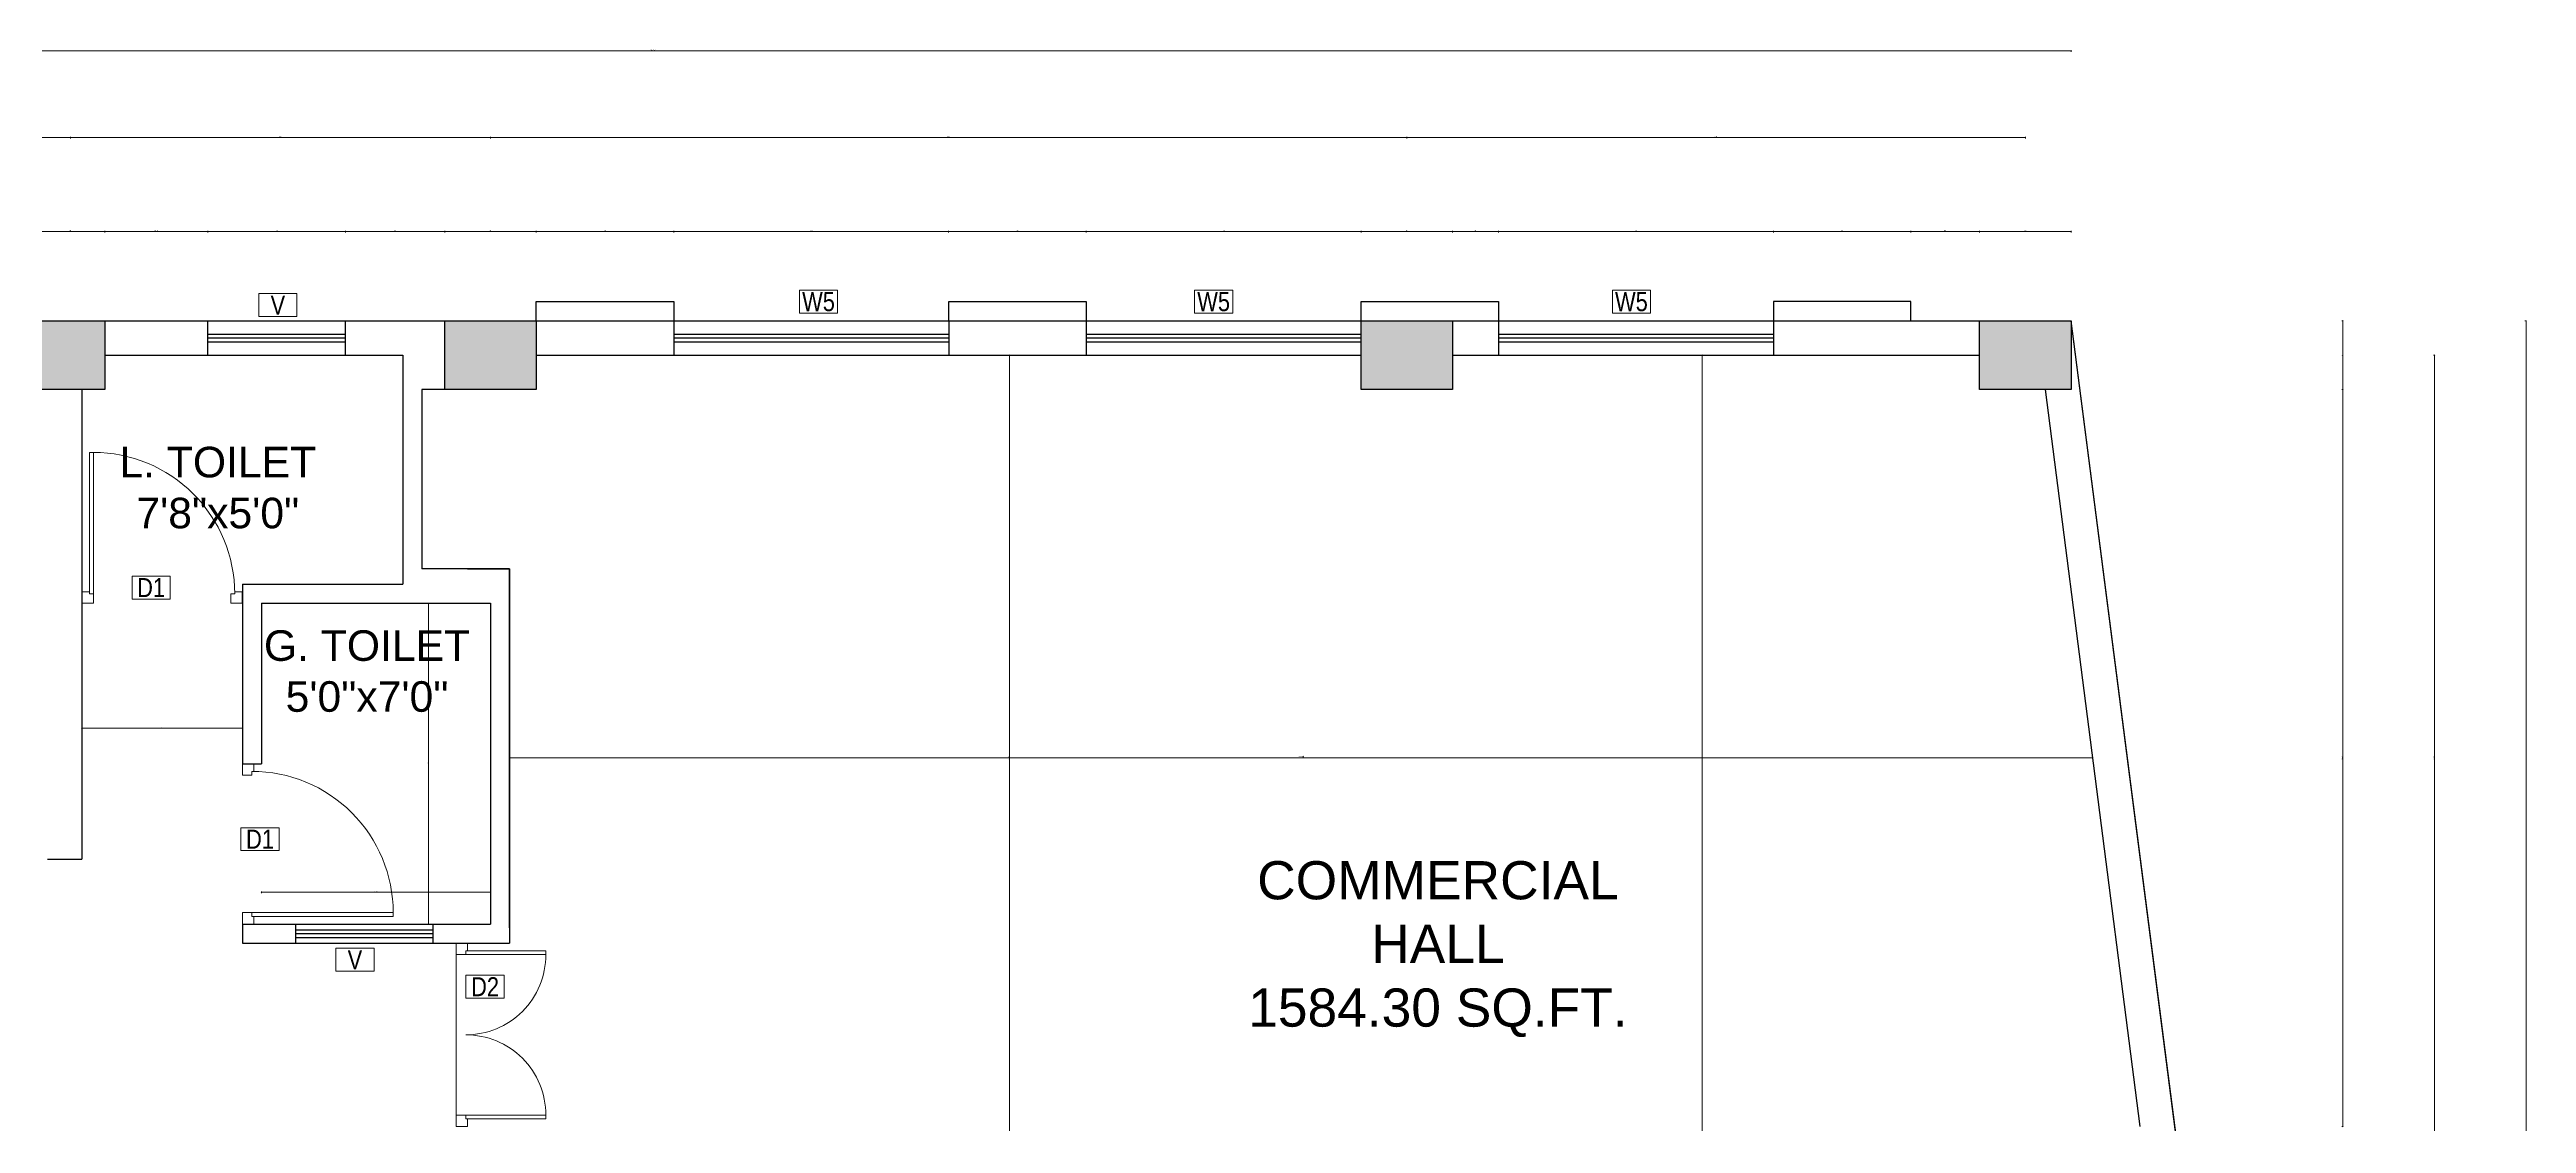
# Model space of a CAD drawing. Header units: inches. Extents: x -301229 to 1083107, y -854236 to 21026.
# Drawn here: x -180361 to -160898, y -600243 to -591807 of the extents above; entities that cross this region are included whole.
import ezdxf

# ---------------------------------------------------------------- set-up
doc = ezdxf.new("R2010")
doc.units = ezdxf.units.IN
doc.header["$MEASUREMENT"] = 0
for name, color, linetype, lineweight in [('dimension', 25, 'Continuous', 20), ('DOOR PLAN', 241, 'Continuous', 25), ('dw', 42, 'Continuous', 20), ('Text', 2, 'Continuous', 20), ('wall', 10, 'Continuous', 30)]:
    doc.layers.add(name, color=color, linetype=linetype, lineweight=lineweight)
doc.layers.add('E_Electrical Layout', color=220, linetype='Continuous')
doc.styles.add('7 INCH', font='times.ttf', dxfattribs={"height": 7})
doc.styles.add('arial.', font='arial.ttf')
doc.dimstyles.new('Copy of Standard', dxfattribs={"dimtxt": 8, "dimasz": 5, "dimexe": 4, "dimexo": 0.0625, "dimgap": 1.5, "dimtad": 1, "dimdec": 1, "dimzin": 0, "dimdsep": 46, "dimlunit": 4, "dimtxsty": 'Standard', "dimblk": 'OBLIQUE', "dimcen": 0.09, "dimclrd": 1, "dimclre": 1, "dimclrt": 3, "dimadec": 0, "dimazin": 0, "dimtfac": 1, "dimtdec": 1, "dimtix": 1, "dimtofl": 0, "dimtmove": 1, "dimatfit": 3, "dimfxl": 8, "dimfxlon": 1, "dimtolj": 1, "dimtzin": 0, "dimlwd": 15, "dimlwe": 15, "dimarcsym": 0})

# ---------------------------------------------------------------- blocks, each defined once
blk = doc.blocks.new('_Oblique')
at = {"color": 0, "linetype": 'ByBlock', "lineweight": -2}
blk.add_line((-0.5, -0.5), (0.5, 0.5), dxfattribs=at)
blk = doc.blocks.new('*D1455')
at = {"layer": 'Defpoints', "color": 0, "transparency": 16777216}
for p in [(-177636, -596157), (-177786, -598677), (-177382, -598677)]:
    blk.add_point(p, dxfattribs=at)
at = {"layer": 'wall', "color": 1, "lineweight": 15, "transparency": 16777216}
for p, q in [((-177390, -596157), (-177378, -596157)), ((-177382, -596157), (-177382, -598677)), ((-177390, -598677), (-177378, -598677))]:
    blk.add_line(p, q, dxfattribs=at)
at = {"layer": 'wall', "color": 1, "lineweight": 15, "transparency": 16777216, "xscale": 5, "yscale": 5, "zscale": 5}
for p, rotation in [((-177382, -596157), 90), ((-177382, -598677), 270)]:
    blk.add_blockref('_Oblique', p, dxfattribs=dict(at, rotation=rotation))
at = {"layer": 'wall', "color": 3, "transparency": 16777216, "insert": (-177387, -597417), "char_height": 8, "attachment_point": 5, "rotation": 90}
blk.add_mtext("\\A1;210'", dxfattribs=at)
blk = doc.blocks.new('*D1456')
at = {"layer": 'Defpoints', "color": 0, "transparency": 16777216}
for p in [(-176896, -598426), (-178696, -598482), (-176896, -598482)]:
    blk.add_point(p, dxfattribs=at)
at = {"layer": 'wall', "color": 1, "lineweight": 15, "transparency": 16777216}
for p, q in [((-178696, -598434), (-178696, -598422)), ((-178696, -598426), (-176896, -598426)), ((-176896, -598434), (-176896, -598422))]:
    blk.add_line(p, q, dxfattribs=at)
at = {"layer": 'wall', "color": 1, "lineweight": 15, "transparency": 16777216, "xscale": 5, "yscale": 5, "zscale": 5, "rotation": 180}
blk.add_blockref('_Oblique', (-178696, -598426), dxfattribs=at)
at = {"layer": 'wall', "color": 1, "lineweight": 15, "transparency": 16777216, "xscale": 5, "yscale": 5, "zscale": 5}
blk.add_blockref('_Oblique', (-176896, -598426), dxfattribs=at)
at = {"layer": 'wall', "color": 3, "transparency": 16777216, "insert": (-177796, -598421), "char_height": 8, "attachment_point": 5}
blk.add_mtext("\\A1;150'", dxfattribs=at)
blk = doc.blocks.new('*D1507')
at = {"layer": 'Defpoints', "color": 0, "transparency": 16777216}
for p in [(-180106, -597138), (-180106, -597138), (-178846, -597138)]:
    blk.add_point(p, dxfattribs=at)
at = {"layer": 'wall', "color": 1, "lineweight": 15, "transparency": 16777216}
for p, q in [((-180106, -597138), (-180106, -597134)), ((-178846, -597138), (-180106, -597138)), ((-178846, -597138), (-178846, -597134))]:
    blk.add_line(p, q, dxfattribs=at)
at = {"layer": 'wall', "color": 1, "lineweight": 15, "transparency": 16777216, "xscale": 5, "yscale": 5, "zscale": 5, "rotation": 180}
blk.add_blockref('_Oblique', (-180106, -597138), dxfattribs=at)
at = {"layer": 'wall', "color": 1, "lineweight": 15, "transparency": 16777216, "xscale": 5, "yscale": 5, "zscale": 5}
blk.add_blockref('_Oblique', (-178846, -597138), dxfattribs=at)
at = {"layer": 'wall', "color": 3, "transparency": 16777216, "insert": (-179476, -597132), "char_height": 8, "attachment_point": 5}
blk.add_mtext("\\A1;105'", dxfattribs=at)
blk = doc.blocks.new('DOOR-3.5')
at = {"layer": 'dw', "lineweight": 5}
for p, q in [((89369.77, -31671.34), (89369.77, -31670.84)), ((89370.27, -31671.34), (89369.77, -31671.34)), ((89370.77, -31671.34), (89370.27, -31671.34)), ((89406.77, -31671.34), (89407.27, -31671.34)), ((89407.27, -31671.34), (89407.77, -31671.34)), ((89407.77, -31671.34), (89407.77, -31670.84))]:
    blk.add_line(p, q, dxfattribs=at)
for points in [[(89370.77, -31634.34), (89369.77, -31634.36), (89369.77, -31671.34), (89370.77, -31671.34), (89370.77, -31634.34)], [(89369.77, -31670.84), (89367.77, -31670.84), (89367.77, -31673.84), (89370.77, -31673.84), (89370.77, -31671.34)], [(89407.77, -31670.84), (89409.77, -31670.84), (89409.77, -31673.84), (89406.77, -31673.84), (89406.77, -31671.34)]]:
    blk.add_lwpolyline(points, dxfattribs=at)
blk.add_arc((89370.77, -31671.34), 37, 359.99978, 90, dxfattribs=at)
blk = doc.blocks.new('*D1457')
at = {"layer": 'Defpoints', "color": 0, "transparency": 16777216}
for p in [(-172707, -594207), (-172818, -600537), (-172707, -600537)]:
    blk.add_point(p, dxfattribs=at)
at = {"layer": 'wall', "color": 1, "lineweight": 15, "transparency": 16777216}
for p, q in [((-172810, -594207), (-172822, -594207)), ((-172818, -594207), (-172818, -600537)), ((-172810, -600537), (-172822, -600537))]:
    blk.add_line(p, q, dxfattribs=at)
at = {"layer": 'wall', "color": 1, "lineweight": 15, "transparency": 16777216, "xscale": 5, "yscale": 5, "zscale": 5}
for p, rotation in [((-172818, -594207), 90), ((-172818, -600537), 270)]:
    blk.add_blockref('_Oblique', p, dxfattribs=dict(at, rotation=rotation))
at = {"layer": 'wall', "color": 3, "transparency": 16777216, "insert": (-172824, -597372), "char_height": 8, "attachment_point": 5, "rotation": 90}
blk.add_mtext('\\A1;527\'-6"', dxfattribs=at)
blk = doc.blocks.new('*D1508')
at = {"layer": 'Defpoints', "color": 0, "transparency": 16777216}
for p in [(-176746, -597357), (-176746, -597372), (-164306, -597372)]:
    blk.add_point(p, dxfattribs=at)
at = {"layer": 'wall', "color": 1, "lineweight": 15, "transparency": 16777216}
for p, q in [((-176746, -597364), (-176746, -597376)), ((-164306, -597372), (-176746, -597372)), ((-164306, -597372), (-164306, -597368))]:
    blk.add_line(p, q, dxfattribs=at)
at = {"layer": 'wall', "color": 1, "lineweight": 15, "transparency": 16777216, "xscale": 5, "yscale": 5, "zscale": 5, "rotation": 180}
blk.add_blockref('_Oblique', (-176746, -597372), dxfattribs=at)
at = {"layer": 'wall', "color": 1, "lineweight": 15, "transparency": 16777216, "xscale": 5, "yscale": 5, "zscale": 5}
blk.add_blockref('_Oblique', (-164306, -597372), dxfattribs=at)
at = {"layer": 'wall', "color": 3, "transparency": 16777216, "insert": (-170526, -597361), "char_height": 8, "attachment_point": 5}
blk.add_mtext('\\A1;1036\'-8{\\H1x;\\S1/2;}"', dxfattribs=at)
blk = doc.blocks.new('*D1512')
at = {"layer": 'Defpoints', "color": 0, "transparency": 16777216}
for p in [(-167376, -594207), (-167376, -594207), (-167376, -614457)]:
    blk.add_point(p, dxfattribs=at)
at = {"layer": 'wall', "color": 1, "lineweight": 15, "transparency": 16777216}
for p, q in [((-167376, -594207), (-167380, -594207)), ((-167376, -614457), (-167376, -594207)), ((-167376, -614457), (-167380, -614457))]:
    blk.add_line(p, q, dxfattribs=at)
at = {"layer": 'wall', "color": 1, "lineweight": 15, "transparency": 16777216, "xscale": 5, "yscale": 5, "zscale": 5}
for p, rotation in [((-167376, -594207), 90), ((-167376, -614457), 270)]:
    blk.add_blockref('_Oblique', p, dxfattribs=dict(at, rotation=rotation))
at = {"layer": 'wall', "color": 3, "transparency": 16777216, "insert": (-167382, -604332), "char_height": 8, "attachment_point": 5, "rotation": 90}
blk.add_mtext('\\A1;1687\'-6"', dxfattribs=at)
blk = doc.blocks.new('door-4')
at = {"layer": 'dw', "lineweight": 5}
for p, q in [((169993.78, -39326.65), (169993.78, -39326.15)), ((169994.28, -39326.65), (169993.78, -39326.65)), ((169994.78, -39326.65), (169994.28, -39326.65)), ((170036.78, -39326.65), (170037.28, -39326.65)), ((170037.28, -39326.65), (170037.78, -39326.65)), ((170037.78, -39326.65), (170037.78, -39326.15))]:
    blk.add_line(p, q, dxfattribs=at)
for points in [[(169994.78, -39305.65), (169993.78, -39305.67), (169993.78, -39326.65), (169994.78, -39326.65), (169994.78, -39305.65)], [(170036.78, -39305.65), (170037.78, -39305.67), (170037.78, -39326.65), (170036.78, -39326.65), (170036.78, -39305.65)], [(169993.78, -39326.15), (169991.78, -39326.15), (169991.78, -39329.15), (169994.78, -39329.15), (169994.78, -39326.65)], [(170037.78, -39326.15), (170039.78, -39326.15), (170039.78, -39329.15), (170036.78, -39329.15), (170036.78, -39326.65)]]:
    blk.add_lwpolyline(points, dxfattribs=at)
for centre, start, end in [((169994.78, -39326.65), 359.99978, 90), ((170036.78, -39326.65), 90, 180.00022)]:
    blk.add_arc(centre, 21, start, end, dxfattribs=at)
blk = doc.blocks.new('*D1468')
at = {"layer": 'Defpoints', "color": 0, "transparency": 16777216}
for p in [(-164476, -593937), (-164476, -594477), (-162342, -594477)]:
    blk.add_point(p, dxfattribs=at)
at = {"layer": 'wall', "color": 1, "lineweight": 15, "transparency": 16777216}
for p, q in [((-162350, -593937), (-162338, -593937)), ((-162342, -593937), (-162342, -594477)), ((-162350, -594477), (-162338, -594477))]:
    blk.add_line(p, q, dxfattribs=at)
at = {"layer": 'wall', "color": 1, "lineweight": 15, "transparency": 16777216, "xscale": 5, "yscale": 5, "zscale": 5}
for p, rotation in [((-162342, -593937), 90), ((-162342, -594477), 270)]:
    blk.add_blockref('_Oblique', p, dxfattribs=dict(at, rotation=rotation))
at = {"layer": 'wall', "color": 3, "transparency": 16777216, "insert": (-162347, -594207), "char_height": 8, "attachment_point": 5, "rotation": 90}
blk.add_mtext("\\A1;45'", dxfattribs=at)
blk = doc.blocks.new('*D1469')
at = {"layer": 'Defpoints', "color": 0, "transparency": 16777216}
for p in [(-164476, -594477), (-163660, -600267), (-162342, -600267)]:
    blk.add_point(p, dxfattribs=at)
at = {"layer": 'wall', "color": 1, "lineweight": 15, "transparency": 16777216}
for p, q in [((-162350, -594477), (-162338, -594477)), ((-162342, -594477), (-162342, -600267)), ((-162350, -600267), (-162338, -600267))]:
    blk.add_line(p, q, dxfattribs=at)
at = {"layer": 'wall', "color": 1, "lineweight": 15, "transparency": 16777216, "xscale": 5, "yscale": 5, "zscale": 5}
for p, rotation in [((-162342, -594477), 90), ((-162342, -600267), 270)]:
    blk.add_blockref('_Oblique', p, dxfattribs=dict(at, rotation=rotation))
at = {"layer": 'wall', "color": 3, "transparency": 16777216, "insert": (-162347, -597372), "char_height": 8, "attachment_point": 5, "rotation": 90}
blk.add_mtext('\\A1;482\'-6"', dxfattribs=at)
blk = doc.blocks.new('*D1475')
at = {"layer": 'Defpoints', "color": 0, "transparency": 16777216}
for p in [(-164476, -594207), (-163660, -600537), (-161622, -600537)]:
    blk.add_point(p, dxfattribs=at)
at = {"layer": 'wall', "color": 1, "lineweight": 15, "transparency": 16777216}
for p, q in [((-161630, -594207), (-161618, -594207)), ((-161622, -594207), (-161622, -600537)), ((-161630, -600537), (-161618, -600537))]:
    blk.add_line(p, q, dxfattribs=at)
at = {"layer": 'wall', "color": 1, "lineweight": 15, "transparency": 16777216, "xscale": 5, "yscale": 5, "zscale": 5}
for p, rotation in [((-161622, -594207), 90), ((-161622, -600537), 270)]:
    blk.add_blockref('_Oblique', p, dxfattribs=dict(at, rotation=rotation))
at = {"layer": 'wall', "color": 3, "transparency": 16777216, "insert": (-161627, -597372), "char_height": 8, "attachment_point": 5, "rotation": 90}
blk.add_mtext('\\A1;527\'-6"', dxfattribs=at)
blk = doc.blocks.new('*D1478')
at = {"layer": 'Defpoints', "color": 0, "transparency": 16777216}
for p in [(-162342, -593937), (-162342, -614889), (-160902, -614889)]:
    blk.add_point(p, dxfattribs=at)
at = {"layer": 'wall', "color": 1, "lineweight": 15, "transparency": 16777216}
for p, q in [((-160910, -593937), (-160898, -593937)), ((-160902, -593937), (-160902, -614889)), ((-160910, -614889), (-160898, -614889))]:
    blk.add_line(p, q, dxfattribs=at)
at = {"layer": 'wall', "color": 1, "lineweight": 15, "transparency": 16777216, "xscale": 5, "yscale": 5, "zscale": 5}
for p, rotation in [((-160902, -593937), 90), ((-160902, -614889), 270)]:
    blk.add_blockref('_Oblique', p, dxfattribs=dict(at, rotation=rotation))
at = {"layer": 'wall', "color": 3, "transparency": 16777216, "insert": (-160908, -604413), "char_height": 8, "attachment_point": 5, "rotation": 90}
blk.add_mtext("\\A1;1746'", dxfattribs=at)
blk = doc.blocks.new('*D1492')
at = {"layer": 'Defpoints', "color": 0, "transparency": 16777216}
for p in [(-180196, -592497), (-186406, -593937), (-180196, -593937)]:
    blk.add_point(p, dxfattribs=at)
at = {"layer": 'wall', "color": 1, "lineweight": 15, "transparency": 16777216}
for p, q in [((-186406, -592505), (-186406, -592493)), ((-186406, -592497), (-180196, -592497)), ((-180196, -592505), (-180196, -592493))]:
    blk.add_line(p, q, dxfattribs=at)
at = {"layer": 'wall', "color": 1, "lineweight": 15, "transparency": 16777216, "xscale": 5, "yscale": 5, "zscale": 5, "rotation": 180}
blk.add_blockref('_Oblique', (-186406, -592497), dxfattribs=at)
at = {"layer": 'wall', "color": 1, "lineweight": 15, "transparency": 16777216, "xscale": 5, "yscale": 5, "zscale": 5}
blk.add_blockref('_Oblique', (-180196, -592497), dxfattribs=at)
at = {"layer": 'wall', "color": 3, "transparency": 16777216, "insert": (-183301, -592491), "char_height": 8, "attachment_point": 5}
blk.add_mtext('\\A1;517\'-6"', dxfattribs=at)
blk = doc.blocks.new('*D1493')
at = {"layer": 'Defpoints', "color": 0, "transparency": 16777216}
for p in [(-176896, -592497), (-180196, -593937), (-176896, -593937)]:
    blk.add_point(p, dxfattribs=at)
at = {"layer": 'wall', "color": 1, "lineweight": 15, "transparency": 16777216}
for p, q in [((-180196, -592505), (-180196, -592493)), ((-180196, -592497), (-176896, -592497)), ((-176896, -592505), (-176896, -592493))]:
    blk.add_line(p, q, dxfattribs=at)
at = {"layer": 'wall', "color": 1, "lineweight": 15, "transparency": 16777216, "xscale": 5, "yscale": 5, "zscale": 5, "rotation": 180}
blk.add_blockref('_Oblique', (-180196, -592497), dxfattribs=at)
at = {"layer": 'wall', "color": 1, "lineweight": 15, "transparency": 16777216, "xscale": 5, "yscale": 5, "zscale": 5}
blk.add_blockref('_Oblique', (-176896, -592497), dxfattribs=at)
at = {"layer": 'wall', "color": 3, "transparency": 16777216, "insert": (-178546, -592491), "char_height": 8, "attachment_point": 5}
blk.add_mtext("\\A1;275'", dxfattribs=at)
blk = doc.blocks.new('*D1494')
at = {"layer": 'Defpoints', "color": 0, "transparency": 16777216}
for p in [(-169696, -592497), (-176896, -593937), (-169696, -593937)]:
    blk.add_point(p, dxfattribs=at)
at = {"layer": 'wall', "color": 1, "lineweight": 15, "transparency": 16777216}
for p, q in [((-176896, -592505), (-176896, -592493)), ((-176896, -592497), (-169696, -592497)), ((-169696, -592505), (-169696, -592493))]:
    blk.add_line(p, q, dxfattribs=at)
at = {"layer": 'wall', "color": 1, "lineweight": 15, "transparency": 16777216, "xscale": 5, "yscale": 5, "zscale": 5, "rotation": 180}
blk.add_blockref('_Oblique', (-176896, -592497), dxfattribs=at)
at = {"layer": 'wall', "color": 1, "lineweight": 15, "transparency": 16777216, "xscale": 5, "yscale": 5, "zscale": 5}
blk.add_blockref('_Oblique', (-169696, -592497), dxfattribs=at)
at = {"layer": 'wall', "color": 3, "transparency": 16777216, "insert": (-173296, -592491), "char_height": 8, "attachment_point": 5}
blk.add_mtext("\\A1;600'", dxfattribs=at)
blk = doc.blocks.new('*D1495')
at = {"layer": 'Defpoints', "color": 0, "transparency": 16777216}
for p in [(-164836, -592497), (-169696, -593937), (-164836, -593937)]:
    blk.add_point(p, dxfattribs=at)
at = {"layer": 'wall', "color": 1, "lineweight": 15, "transparency": 16777216}
for p, q in [((-169696, -592505), (-169696, -592493)), ((-169696, -592497), (-164836, -592497)), ((-164836, -592505), (-164836, -592493))]:
    blk.add_line(p, q, dxfattribs=at)
at = {"layer": 'wall', "color": 1, "lineweight": 15, "transparency": 16777216, "xscale": 5, "yscale": 5, "zscale": 5, "rotation": 180}
blk.add_blockref('_Oblique', (-169696, -592497), dxfattribs=at)
at = {"layer": 'wall', "color": 1, "lineweight": 15, "transparency": 16777216, "xscale": 5, "yscale": 5, "zscale": 5}
blk.add_blockref('_Oblique', (-164836, -592497), dxfattribs=at)
at = {"layer": 'wall', "color": 3, "transparency": 16777216, "insert": (-167266, -592491), "char_height": 8, "attachment_point": 5}
blk.add_mtext("\\A1;405'", dxfattribs=at)
blk = doc.blocks.new('*D1497')
at = {"layer": 'Defpoints', "color": 0, "transparency": 16777216}
for p in [(-179926, -593235), (-180466, -593937), (-179926, -593937)]:
    blk.add_point(p, dxfattribs=at)
at = {"layer": 'wall', "color": 1, "lineweight": 15, "transparency": 16777216}
for p, q in [((-180466, -593243), (-180466, -593231)), ((-180466, -593235), (-179926, -593235)), ((-179926, -593243), (-179926, -593231))]:
    blk.add_line(p, q, dxfattribs=at)
at = {"layer": 'wall', "color": 1, "lineweight": 15, "transparency": 16777216, "xscale": 5, "yscale": 5, "zscale": 5, "rotation": 180}
blk.add_blockref('_Oblique', (-180466, -593235), dxfattribs=at)
at = {"layer": 'wall', "color": 1, "lineweight": 15, "transparency": 16777216, "xscale": 5, "yscale": 5, "zscale": 5}
blk.add_blockref('_Oblique', (-179926, -593235), dxfattribs=at)
at = {"layer": 'wall', "color": 3, "transparency": 16777216, "insert": (-180196, -593229), "char_height": 8, "attachment_point": 5}
blk.add_mtext("\\A1;45'", dxfattribs=at)
blk = doc.blocks.new('*D1498')
at = {"layer": 'Defpoints', "color": 0, "transparency": 16777216}
for p in [(-179116, -593235), (-179926, -593937), (-179116, -593937)]:
    blk.add_point(p, dxfattribs=at)
at = {"layer": 'wall', "color": 1, "lineweight": 15, "transparency": 16777216}
for p, q in [((-179926, -593243), (-179926, -593231)), ((-179926, -593235), (-179116, -593235)), ((-179116, -593243), (-179116, -593231))]:
    blk.add_line(p, q, dxfattribs=at)
at = {"layer": 'wall', "color": 1, "lineweight": 15, "transparency": 16777216, "xscale": 5, "yscale": 5, "zscale": 5, "rotation": 180}
blk.add_blockref('_Oblique', (-179926, -593235), dxfattribs=at)
at = {"layer": 'wall', "color": 1, "lineweight": 15, "transparency": 16777216, "xscale": 5, "yscale": 5, "zscale": 5}
blk.add_blockref('_Oblique', (-179116, -593235), dxfattribs=at)
at = {"layer": 'wall', "color": 3, "transparency": 16777216, "insert": (-179521, -593229), "char_height": 8, "attachment_point": 5}
blk.add_mtext('\\A1;67\'-6"', dxfattribs=at)
blk = doc.blocks.new('*D1499')
at = {"layer": 'Defpoints', "color": 0, "transparency": 16777216}
for p in [(-176536, -593235), (-177256, -593937), (-176536, -593937)]:
    blk.add_point(p, dxfattribs=at)
at = {"layer": 'wall', "color": 1, "lineweight": 15, "transparency": 16777216}
for p, q in [((-177256, -593243), (-177256, -593231)), ((-177256, -593235), (-176536, -593235)), ((-176536, -593243), (-176536, -593231))]:
    blk.add_line(p, q, dxfattribs=at)
at = {"layer": 'wall', "color": 1, "lineweight": 15, "transparency": 16777216, "xscale": 5, "yscale": 5, "zscale": 5, "rotation": 180}
blk.add_blockref('_Oblique', (-177256, -593235), dxfattribs=at)
at = {"layer": 'wall', "color": 1, "lineweight": 15, "transparency": 16777216, "xscale": 5, "yscale": 5, "zscale": 5}
blk.add_blockref('_Oblique', (-176536, -593235), dxfattribs=at)
at = {"layer": 'wall', "color": 3, "transparency": 16777216, "insert": (-176896, -593229), "char_height": 8, "attachment_point": 5}
blk.add_mtext("\\A1;60'", dxfattribs=at)
blk = doc.blocks.new('*D1500')
at = {"layer": 'Defpoints', "color": 0, "transparency": 16777216}
for p in [(-175456, -593235), (-176536, -593937), (-175456, -593937)]:
    blk.add_point(p, dxfattribs=at)
at = {"layer": 'wall', "color": 1, "lineweight": 15, "transparency": 16777216}
for p, q in [((-176536, -593243), (-176536, -593231)), ((-176536, -593235), (-175456, -593235)), ((-175456, -593243), (-175456, -593231))]:
    blk.add_line(p, q, dxfattribs=at)
at = {"layer": 'wall', "color": 1, "lineweight": 15, "transparency": 16777216, "xscale": 5, "yscale": 5, "zscale": 5, "rotation": 180}
blk.add_blockref('_Oblique', (-176536, -593235), dxfattribs=at)
at = {"layer": 'wall', "color": 1, "lineweight": 15, "transparency": 16777216, "xscale": 5, "yscale": 5, "zscale": 5}
blk.add_blockref('_Oblique', (-175456, -593235), dxfattribs=at)
at = {"layer": 'wall', "color": 3, "transparency": 16777216, "insert": (-175996, -593229), "char_height": 8, "attachment_point": 5}
blk.add_mtext("\\A1;90'", dxfattribs=at)
blk = doc.blocks.new('*D1501')
at = {"layer": 'Defpoints', "color": 0, "transparency": 16777216}
for p in [(-169336, -593235), (-170056, -593937), (-169336, -593937)]:
    blk.add_point(p, dxfattribs=at)
at = {"layer": 'wall', "color": 1, "lineweight": 15, "transparency": 16777216}
for p, q in [((-170056, -593243), (-170056, -593231)), ((-170056, -593235), (-169336, -593235)), ((-169336, -593243), (-169336, -593231))]:
    blk.add_line(p, q, dxfattribs=at)
at = {"layer": 'wall', "color": 1, "lineweight": 15, "transparency": 16777216, "xscale": 5, "yscale": 5, "zscale": 5, "rotation": 180}
blk.add_blockref('_Oblique', (-170056, -593235), dxfattribs=at)
at = {"layer": 'wall', "color": 1, "lineweight": 15, "transparency": 16777216, "xscale": 5, "yscale": 5, "zscale": 5}
blk.add_blockref('_Oblique', (-169336, -593235), dxfattribs=at)
at = {"layer": 'wall', "color": 3, "transparency": 16777216, "insert": (-169696, -593229), "char_height": 8, "attachment_point": 5}
blk.add_mtext("\\A1;60'", dxfattribs=at)
blk = doc.blocks.new('*D1502')
at = {"layer": 'Defpoints', "color": 0, "transparency": 16777216}
for p in [(-168976, -593235), (-169336, -593937), (-168976, -593937)]:
    blk.add_point(p, dxfattribs=at)
at = {"layer": 'wall', "color": 1, "lineweight": 15, "transparency": 16777216}
for p, q in [((-169336, -593243), (-169336, -593231)), ((-169336, -593235), (-168976, -593235)), ((-168976, -593243), (-168976, -593231))]:
    blk.add_line(p, q, dxfattribs=at)
at = {"layer": 'wall', "color": 1, "lineweight": 15, "transparency": 16777216, "xscale": 5, "yscale": 5, "zscale": 5, "rotation": 180}
blk.add_blockref('_Oblique', (-169336, -593235), dxfattribs=at)
at = {"layer": 'wall', "color": 1, "lineweight": 15, "transparency": 16777216, "xscale": 5, "yscale": 5, "zscale": 5}
blk.add_blockref('_Oblique', (-168976, -593235), dxfattribs=at)
at = {"layer": 'wall', "color": 3, "transparency": 16777216, "insert": (-169156, -593229), "char_height": 8, "attachment_point": 5}
blk.add_mtext("\\A1;30'", dxfattribs=at)
blk = doc.blocks.new('*D1503')
at = {"layer": 'Defpoints', "color": 0, "transparency": 16777216}
for p in [(-164476, -593235), (-165196, -593937), (-164476, -593937)]:
    blk.add_point(p, dxfattribs=at)
at = {"layer": 'wall', "color": 1, "lineweight": 15, "transparency": 16777216}
for p, q in [((-165196, -593243), (-165196, -593231)), ((-165196, -593235), (-164476, -593235)), ((-164476, -593243), (-164476, -593231))]:
    blk.add_line(p, q, dxfattribs=at)
at = {"layer": 'wall', "color": 1, "lineweight": 15, "transparency": 16777216, "xscale": 5, "yscale": 5, "zscale": 5, "rotation": 180}
blk.add_blockref('_Oblique', (-165196, -593235), dxfattribs=at)
at = {"layer": 'wall', "color": 1, "lineweight": 15, "transparency": 16777216, "xscale": 5, "yscale": 5, "zscale": 5}
blk.add_blockref('_Oblique', (-164476, -593235), dxfattribs=at)
at = {"layer": 'wall', "color": 3, "transparency": 16777216, "insert": (-164836, -593229), "char_height": 8, "attachment_point": 5}
blk.add_mtext("\\A1;60'", dxfattribs=at)
blk = doc.blocks.new('*D1504')
at = {"layer": 'Defpoints', "color": 0, "transparency": 16777216}
for p in [(-164476, -591817), (-186766, -593235), (-164476, -593235)]:
    blk.add_point(p, dxfattribs=at)
at = {"layer": 'wall', "color": 1, "lineweight": 15, "transparency": 16777216}
for p, q in [((-186766, -591825), (-186766, -591813)), ((-186766, -591817), (-164476, -591817)), ((-164476, -591825), (-164476, -591813))]:
    blk.add_line(p, q, dxfattribs=at)
at = {"layer": 'wall', "color": 1, "lineweight": 15, "transparency": 16777216, "xscale": 5, "yscale": 5, "zscale": 5, "rotation": 180}
blk.add_blockref('_Oblique', (-186766, -591817), dxfattribs=at)
at = {"layer": 'wall', "color": 1, "lineweight": 15, "transparency": 16777216, "xscale": 5, "yscale": 5, "zscale": 5}
blk.add_blockref('_Oblique', (-164476, -591817), dxfattribs=at)
at = {"layer": 'wall', "color": 3, "transparency": 16777216, "insert": (-175621, -591812), "char_height": 8, "attachment_point": 5}
blk.add_mtext('\\A1;1857\'-6"', dxfattribs=at)
blk = doc.blocks.new('*D1523')
at = {"layer": 'Defpoints', "color": 0, "transparency": 16777216}
for p in [(-178036, -593235), (-179116, -593937), (-178036, -593937)]:
    blk.add_point(p, dxfattribs=at)
at = {"layer": 'wall', "color": 1, "lineweight": 15, "transparency": 16777216}
for p, q in [((-179116, -593243), (-179116, -593231)), ((-179116, -593235), (-178036, -593235)), ((-178036, -593243), (-178036, -593231))]:
    blk.add_line(p, q, dxfattribs=at)
at = {"layer": 'wall', "color": 1, "lineweight": 15, "transparency": 16777216, "xscale": 5, "yscale": 5, "zscale": 5, "rotation": 180}
blk.add_blockref('_Oblique', (-179116, -593235), dxfattribs=at)
at = {"layer": 'wall', "color": 1, "lineweight": 15, "transparency": 16777216, "xscale": 5, "yscale": 5, "zscale": 5}
blk.add_blockref('_Oblique', (-178036, -593235), dxfattribs=at)
at = {"layer": 'wall', "color": 3, "transparency": 16777216, "insert": (-178576, -593229), "char_height": 8, "attachment_point": 5}
blk.add_mtext("\\A1;90'", dxfattribs=at)
blk = doc.blocks.new('*D1524')
at = {"layer": 'Defpoints', "color": 0, "transparency": 16777216}
for p in [(-166816, -593235), (-168976, -593937), (-166816, -593937)]:
    blk.add_point(p, dxfattribs=at)
at = {"layer": 'wall', "color": 1, "lineweight": 15, "transparency": 16777216}
for p, q in [((-168976, -593243), (-168976, -593231)), ((-168976, -593235), (-166816, -593235)), ((-166816, -593243), (-166816, -593231))]:
    blk.add_line(p, q, dxfattribs=at)
at = {"layer": 'wall', "color": 1, "lineweight": 15, "transparency": 16777216, "xscale": 5, "yscale": 5, "zscale": 5, "rotation": 180}
blk.add_blockref('_Oblique', (-168976, -593235), dxfattribs=at)
at = {"layer": 'wall', "color": 1, "lineweight": 15, "transparency": 16777216, "xscale": 5, "yscale": 5, "zscale": 5}
blk.add_blockref('_Oblique', (-166816, -593235), dxfattribs=at)
at = {"layer": 'wall', "color": 3, "transparency": 16777216, "insert": (-167896, -593229), "char_height": 8, "attachment_point": 5}
blk.add_mtext("\\A1;180'", dxfattribs=at)
blk = doc.blocks.new('*D1525')
at = {"layer": 'Defpoints', "color": 0, "transparency": 16777216}
for p in [(-177256, -593235), (-178036, -593937), (-177256, -593937)]:
    blk.add_point(p, dxfattribs=at)
at = {"layer": 'wall', "color": 1, "lineweight": 15, "transparency": 16777216}
for p, q in [((-178036, -593243), (-178036, -593231)), ((-178036, -593235), (-177256, -593235)), ((-177256, -593243), (-177256, -593231))]:
    blk.add_line(p, q, dxfattribs=at)
at = {"layer": 'wall', "color": 1, "lineweight": 15, "transparency": 16777216, "xscale": 5, "yscale": 5, "zscale": 5, "rotation": 180}
blk.add_blockref('_Oblique', (-178036, -593235), dxfattribs=at)
at = {"layer": 'wall', "color": 1, "lineweight": 15, "transparency": 16777216, "xscale": 5, "yscale": 5, "zscale": 5}
blk.add_blockref('_Oblique', (-177256, -593235), dxfattribs=at)
at = {"layer": 'wall', "color": 3, "transparency": 16777216, "insert": (-177646, -593229), "char_height": 8, "attachment_point": 5}
blk.add_mtext("\\A1;65'", dxfattribs=at)
blk = doc.blocks.new('*D1526')
at = {"layer": 'Defpoints', "color": 0, "transparency": 16777216}
for p in [(-173296, -593235), (-175456, -593937), (-173296, -593937)]:
    blk.add_point(p, dxfattribs=at)
at = {"layer": 'wall', "color": 1, "lineweight": 15, "transparency": 16777216}
for p, q in [((-175456, -593243), (-175456, -593231)), ((-175456, -593235), (-173296, -593235)), ((-173296, -593243), (-173296, -593231))]:
    blk.add_line(p, q, dxfattribs=at)
at = {"layer": 'wall', "color": 1, "lineweight": 15, "transparency": 16777216, "xscale": 5, "yscale": 5, "zscale": 5, "rotation": 180}
blk.add_blockref('_Oblique', (-175456, -593235), dxfattribs=at)
at = {"layer": 'wall', "color": 1, "lineweight": 15, "transparency": 16777216, "xscale": 5, "yscale": 5, "zscale": 5}
blk.add_blockref('_Oblique', (-173296, -593235), dxfattribs=at)
at = {"layer": 'wall', "color": 3, "transparency": 16777216, "insert": (-174376, -593229), "char_height": 8, "attachment_point": 5}
blk.add_mtext("\\A1;180'", dxfattribs=at)
blk = doc.blocks.new('*D1527')
at = {"layer": 'Defpoints', "color": 0, "transparency": 16777216}
for p in [(-172216, -593235), (-173296, -593937), (-172216, -593937)]:
    blk.add_point(p, dxfattribs=at)
at = {"layer": 'wall', "color": 1, "lineweight": 15, "transparency": 16777216}
for p, q in [((-173296, -593243), (-173296, -593231)), ((-173296, -593235), (-172216, -593235)), ((-172216, -593243), (-172216, -593231))]:
    blk.add_line(p, q, dxfattribs=at)
at = {"layer": 'wall', "color": 1, "lineweight": 15, "transparency": 16777216, "xscale": 5, "yscale": 5, "zscale": 5, "rotation": 180}
blk.add_blockref('_Oblique', (-173296, -593235), dxfattribs=at)
at = {"layer": 'wall', "color": 1, "lineweight": 15, "transparency": 16777216, "xscale": 5, "yscale": 5, "zscale": 5}
blk.add_blockref('_Oblique', (-172216, -593235), dxfattribs=at)
at = {"layer": 'wall', "color": 3, "transparency": 16777216, "insert": (-172756, -593229), "char_height": 8, "attachment_point": 5}
blk.add_mtext("\\A1;90'", dxfattribs=at)
blk = doc.blocks.new('*D1528')
at = {"layer": 'Defpoints', "color": 0, "transparency": 16777216}
for p in [(-170056, -593235), (-172216, -593937), (-170056, -593937)]:
    blk.add_point(p, dxfattribs=at)
at = {"layer": 'wall', "color": 1, "lineweight": 15, "transparency": 16777216}
for p, q in [((-172216, -593243), (-172216, -593231)), ((-172216, -593235), (-170056, -593235)), ((-170056, -593243), (-170056, -593231))]:
    blk.add_line(p, q, dxfattribs=at)
at = {"layer": 'wall', "color": 1, "lineweight": 15, "transparency": 16777216, "xscale": 5, "yscale": 5, "zscale": 5, "rotation": 180}
blk.add_blockref('_Oblique', (-172216, -593235), dxfattribs=at)
at = {"layer": 'wall', "color": 1, "lineweight": 15, "transparency": 16777216, "xscale": 5, "yscale": 5, "zscale": 5}
blk.add_blockref('_Oblique', (-170056, -593235), dxfattribs=at)
at = {"layer": 'wall', "color": 3, "transparency": 16777216, "insert": (-171136, -593229), "char_height": 8, "attachment_point": 5}
blk.add_mtext("\\A1;180'", dxfattribs=at)
blk = doc.blocks.new('*D1529')
at = {"layer": 'Defpoints', "color": 0, "transparency": 16777216}
for p in [(-165736, -593235), (-166816, -593937), (-165736, -593937)]:
    blk.add_point(p, dxfattribs=at)
at = {"layer": 'wall', "color": 1, "lineweight": 15, "transparency": 16777216}
for p, q in [((-166816, -593243), (-166816, -593231)), ((-166816, -593235), (-165736, -593235)), ((-165736, -593243), (-165736, -593231))]:
    blk.add_line(p, q, dxfattribs=at)
at = {"layer": 'wall', "color": 1, "lineweight": 15, "transparency": 16777216, "xscale": 5, "yscale": 5, "zscale": 5, "rotation": 180}
blk.add_blockref('_Oblique', (-166816, -593235), dxfattribs=at)
at = {"layer": 'wall', "color": 1, "lineweight": 15, "transparency": 16777216, "xscale": 5, "yscale": 5, "zscale": 5}
blk.add_blockref('_Oblique', (-165736, -593235), dxfattribs=at)
at = {"layer": 'wall', "color": 3, "transparency": 16777216, "insert": (-166276, -593229), "char_height": 8, "attachment_point": 5}
blk.add_mtext("\\A1;90'", dxfattribs=at)
blk = doc.blocks.new('*D1530')
at = {"layer": 'Defpoints', "color": 0, "transparency": 16777216}
for p in [(-165196, -593235), (-165736, -593937), (-165196, -593937)]:
    blk.add_point(p, dxfattribs=at)
at = {"layer": 'wall', "color": 1, "lineweight": 15, "transparency": 16777216}
for p, q in [((-165736, -593243), (-165736, -593231)), ((-165736, -593235), (-165196, -593235)), ((-165196, -593243), (-165196, -593231))]:
    blk.add_line(p, q, dxfattribs=at)
at = {"layer": 'wall', "color": 1, "lineweight": 15, "transparency": 16777216, "xscale": 5, "yscale": 5, "zscale": 5, "rotation": 180}
blk.add_blockref('_Oblique', (-165736, -593235), dxfattribs=at)
at = {"layer": 'wall', "color": 1, "lineweight": 15, "transparency": 16777216, "xscale": 5, "yscale": 5, "zscale": 5}
blk.add_blockref('_Oblique', (-165196, -593235), dxfattribs=at)
at = {"layer": 'wall', "color": 3, "transparency": 16777216, "insert": (-165466, -593229), "char_height": 8, "attachment_point": 5}
blk.add_mtext("\\A1;45'", dxfattribs=at)

msp = doc.modelspace()

# ---------------------------------------------------------------- hatches: boundary and pattern name
at = {"layer": 'wall'}
for points in [[(-179925.9, -593936.74), (-180465.9, -593936.74), (-180465.9, -594476.74), (-179925.9, -594476.74)], [(-176535.9, -594476.74), (-176535.9, -593936.74), (-177255.9, -593936.74), (-177255.9, -594476.74)], [(-169335.9, -594476.74), (-169335.9, -593936.74), (-170055.9, -593936.74), (-170055.9, -594476.74)], [(-164475.9, -594476.74), (-164475.9, -593936.74), (-165195.9, -593936.74), (-165195.9, -594476.74)]]:
    msp.add_hatch(color=2, dxfattribs=at).paths.add_polyline_path(points)

# ---------------------------------------------------------------- linework, layer by layer
at = {"layer": 'dimension'}
for points in [[(-178716.67, -593723.88), (-178416.67, -593723.88), (-178416.67, -593903.88), (-178716.67, -593903.88), (-178716.67, -593723.88)], [(-174468.5, -593697.9), (-174168.5, -593697.9), (-174168.5, -593877.9), (-174468.5, -593877.9), (-174468.5, -593697.9)], [(-171363.92, -593697.9), (-171063.92, -593697.9), (-171063.92, -593877.9), (-171363.92, -593877.9), (-171363.92, -593697.9)], [(-168081.16, -593697.9), (-167781.16, -593697.9), (-167781.16, -593877.9), (-168081.16, -593877.9), (-168081.16, -593697.9)], [(-179712.72, -595943.44), (-179412.72, -595943.44), (-179412.72, -596123.44), (-179712.72, -596123.44), (-179712.72, -595943.44)], [(-178857.22, -597919.76), (-178557.22, -597919.76), (-178557.22, -598099.76), (-178857.22, -598099.76), (-178857.22, -597919.76)], [(-178111.22, -598866.9), (-177811.22, -598866.9), (-177811.22, -599046.9), (-178111.22, -599046.9), (-178111.22, -598866.9)], [(-177088.81, -599078.8), (-176788.81, -599078.8), (-176788.81, -599258.8), (-177088.81, -599258.8), (-177088.81, -599078.8)]]:
    msp.add_lwpolyline(points, dxfattribs=at)
at = {"layer": 'DOOR PLAN'}
for p, q in [((-179115.9, -593936.74), (-178035.9, -593936.74)), ((-175455.9, -593936.74), (-173295.9, -593936.74)), ((-172215.9, -593936.74), (-170055.9, -593936.74)), ((-168975.9, -593936.74), (-166815.9, -593936.74)), ((-179115.9, -594041.74), (-178035.9, -594041.74)), ((-179115.9, -594071.74), (-178035.9, -594071.74)), ((-179115.9, -594101.74), (-178035.9, -594101.74)), ((-175455.9, -594041.74), (-173295.9, -594041.74)), ((-175455.9, -594071.74), (-173295.9, -594071.74)), ((-175455.9, -594101.74), (-173295.9, -594101.74)), ((-172215.9, -594041.74), (-170055.9, -594041.74)), ((-172215.9, -594071.74), (-170055.9, -594071.74)), ((-172215.9, -594101.74), (-170055.9, -594101.74)), ((-168975.9, -594041.74), (-166815.9, -594041.74)), ((-168975.9, -594071.74), (-166815.9, -594071.74)), ((-168975.9, -594101.74), (-166815.9, -594101.74)), ((-179115.9, -594206.74), (-178035.9, -594206.74)), ((-175455.9, -594206.74), (-173295.9, -594206.74)), ((-172215.9, -594206.74), (-170055.9, -594206.74)), ((-168975.9, -594206.74), (-166815.9, -594206.74)), ((-178425.9, -598676.74), (-177345.9, -598676.74)), ((-178425.9, -598721.74), (-177345.9, -598721.74)), ((-178425.9, -598751.74), (-177345.9, -598751.74)), ((-178425.9, -598781.74), (-177345.9, -598781.74)), ((-178425.9, -598826.74), (-177345.9, -598826.74))]:
    msp.add_line(p, q, dxfattribs=at)
at = {"layer": 'wall'}
for p, q in [((-179925.9, -593936.74), (-179115.9, -593936.74)), ((-179115.9, -594206.74), (-179115.9, -593936.74)), ((-178035.9, -593936.74), (-177255.9, -593936.74)), ((-178035.9, -594206.74), (-178035.9, -593936.74)), ((-176535.9, -593936.74), (-175455.9, -593936.74)), ((-175455.9, -593936.74), (-175455.9, -594206.74)), ((-173295.9, -593936.74), (-172215.9, -593936.74)), ((-173295.9, -593936.74), (-173295.9, -594206.74)), ((-172215.9, -593936.74), (-172215.9, -594206.74)), ((-169335.9, -593936.74), (-168975.9, -593936.74)), ((-168975.9, -593936.74), (-168975.9, -594206.74)), ((-166815.9, -593936.74), (-165195.9, -593936.74)), ((-166815.9, -593936.74), (-166815.9, -594206.74)), ((-163061.92, -604910.68), (-164475.9, -593936.74)), ((-179925.9, -594206.74), (-179115.9, -594206.74)), ((-178035.9, -594206.74), (-177585.9, -594206.74)), ((-177585.9, -594206.74), (-177585.9, -596006.74)), ((-176535.9, -594206.74), (-175455.9, -594206.74)), ((-173295.9, -594206.74), (-172215.9, -594206.74)), ((-169335.9, -594206.74), (-168975.9, -594206.74)), ((-166815.9, -594206.74), (-165195.9, -594206.74)), ((-180105.9, -594476.74), (-180105.9, -598166.74)), ((-177435.9, -594476.74), (-177435.9, -595886.74)), ((-177255.9, -594476.74), (-177435.9, -594476.74)), ((-163932.52, -600266.74), (-164678.56, -594476.74)), ((-176745.9, -595886.74), (-177435.9, -595886.74)), ((-177075.9, -595886.74), (-176745.9, -595886.74)), ((-177075.9, -595886.74), (-176745.9, -595886.74)), ((-176745.9, -595886.74), (-176745.9, -598826.74)), ((-176745.9, -598706.74), (-176745.9, -595886.74)), ((-178845.9, -596006.74), (-178845.9, -597416.74)), ((-178845.9, -596006.74), (-177585.9, -596006.74)), ((-178695.9, -596156.74), (-178695.9, -597416.74)), ((-178695.9, -596156.74), (-176895.9, -596156.74)), ((-176895.9, -596156.74), (-176895.9, -598676.74)), ((-178845.9, -597416.74), (-178695.9, -597416.74)), ((-180375.9, -598166.74), (-180105.9, -598166.74)), ((-178845.9, -598676.74), (-178845.9, -598826.74)), ((-178845.9, -598676.74), (-178425.9, -598676.74)), ((-178845.9, -598826.74), (-178425.9, -598826.74)), ((-178425.9, -598826.74), (-178425.9, -598676.74)), ((-177345.9, -598676.74), (-176895.9, -598676.74)), ((-177345.9, -598826.74), (-177345.9, -598676.74)), ((-177345.9, -598826.74), (-176745.9, -598826.74))]:
    msp.add_line(p, q, dxfattribs=at)
for points in [[(-176535.9, -593936.74), (-176535.9, -593786.74), (-175455.9, -593786.74), (-175455.9, -593936.74)], [(-173295.9, -593936.74), (-173295.9, -593786.74), (-172215.9, -593786.74), (-172215.9, -593936.74)], [(-170055.9, -593936.74), (-170055.9, -593786.74), (-168975.9, -593786.74), (-168975.9, -593936.74)], [(-165735.9, -593936.74), (-165735.9, -593786.74), (-166815.9, -593786.74), (-166815.9, -593936.74)], [(-180465.9, -593936.74), (-179925.9, -593936.74), (-179925.9, -594476.74), (-180465.9, -594476.74), (-180465.9, -593936.74)], [(-177255.9, -593936.74), (-176535.9, -593936.74), (-176535.9, -594476.74), (-177255.9, -594476.74), (-177255.9, -593936.74)], [(-170055.9, -593936.74), (-169335.9, -593936.74), (-169335.9, -594476.74), (-170055.9, -594476.74), (-170055.9, -593936.74)], [(-165195.9, -593936.74), (-164475.9, -593936.74), (-164475.9, -594476.74), (-165195.9, -594476.74), (-165195.9, -593936.74)]]:
    msp.add_lwpolyline(points, dxfattribs=at)
at = {"layer": 'wall', "color": 5, "lineweight": 0}
msp.add_lwpolyline([(-186765.9, -593936.74), (-186765.9, -600806.74), (-170055.9, -600806.74), (-170055.9, -607289.17), (-177255.9, -607289.17), (-177255.9, -613914.87), (-164705.87, -614947.17), (-163061.92, -604910.68), (-164475.9, -593936.74), (-186765.9, -593936.74)], dxfattribs=at)
at = {"layer": 'wall', "color": 6, "lineweight": 0}
msp.add_lwpolyline([(-163932.51, -600266.74), (-164678.55, -594476.74), (-165195.9, -594476.74), (-165195.9, -594206.74), (-169335.9, -594206.74), (-169335.9, -594476.74), (-170055.9, -594476.74), (-170055.9, -594206.74), (-176535.9, -594206.74), (-176535.9, -594476.74), (-177255.9, -594476.74), (-177435.9, -594476.74), (-177435.9, -595886.74), (-176745.9, -595886.74), (-176745.9, -596439.44), (-176745.9, -598826.74), (-177165.89, -598826.74), (-177165.9, -600266.74)], dxfattribs=at)

# ---------------------------------------------------------------- block references
at = {"layer": 'E_Electrical Layout', "color": 6, "xscale": 30, "yscale": 30, "zscale": 30}
msp.add_blockref('DOOR-3.5', (-2861139.13, 354058.6), dxfattribs=at)
at = {"layer": 'E_Electrical Layout', "color": 6, "xscale": -30, "yscale": 30, "zscale": 30, "rotation": 270}
msp.add_blockref('DOOR-3.5', (771369.44, -3279709.97), dxfattribs=at)
at = {"layer": 'wall', "xscale": 30, "yscale": 30, "zscale": 30, "rotation": 270}
msp.add_blockref('door-4', (1002708.52, 4500926.69), dxfattribs=at)

# ---------------------------------------------------------------- texts
at = {"layer": 'Text'}
for s, insert, char_height, width, attachment_point, style in [('{\\fArial Narrow|b0|i0|c0|p34;V}', (-178566.67, -593813.88), 150, 300, 5, '7 INCH'), ('{\\fArial Narrow|b0|i0|c0|p34;W5}', (-174318.5, -593787.9), 150, 300, 5, '7 INCH'), ('{\\fArial Narrow|b0|i0|c0|p34;W5}', (-171213.92, -593787.9), 150, 300, 5, '7 INCH'), ('{\\fArial Narrow|b0|i0|c0|p34;W5}', (-167931.16, -593787.9), 150, 300, 5, '7 INCH'), ('L. TOILET\\P7\'8"x5\'0"', (-179038.87, -594927.39), 240, 2253.2378, 2, 'arial.'), ('L. TOILET\\P7\'8"x5\'0"', (-179038.87, -594927.39), 240, 2253.2378, 2, 'arial.'), ('{\\fArial Narrow|b0|i0|c0|p34;D1}', (-179562.72, -596033.44), 150, 300, 5, '7 INCH'), ('G. TOILET\\P5\'0"x7\'0"', (-177866.24, -596368.82), 240, 2253.2378, 2, 'arial.'), ('{\\fArial Narrow|b0|i0|c0|p34;D1}', (-178707.22, -598009.76), 150, 300, 5, '7 INCH'), ('{\\fArial|b0|i0|c0|p34;COMMERCIAL HALL\\P1584.30 SQ.FT.}', (-169451.68, -598182.29), 300, 3194.8241, 2, '7 INCH'), ('{\\fArial Narrow|b0|i0|c0|p34;V}', (-177961.22, -598956.9), 150, 300, 5, '7 INCH'), ('{\\fArial Narrow|b0|i0|c0|p34;D2}', (-176938.81, -599168.8), 150, 300, 5, '7 INCH')]:
    msp.add_mtext(s, dxfattribs=dict(at, insert=insert, char_height=char_height, width=width, attachment_point=attachment_point, style=style))

# ---------------------------------------------------------------- dimensions: what is measured, and where the dimension line sits
at = {"layer": 'wall'}
for base, p1, p2, picture, middle in [((-164475.9, -591817.39), (-186765.9, -593234.52), (-164475.9, -593234.52), '*D1504', (-175620.9, -591811.89)), ((-180195.9, -592496.78), (-186405.9, -593936.74), (-180195.9, -593936.74), '*D1492', (-183300.9, -592491.28)), ((-176895.9, -592496.78), (-180195.9, -593936.74), (-176895.9, -593936.74), '*D1493', (-178545.9, -592491.28)), ((-169695.9, -592496.78), (-176895.9, -593936.74), (-169695.9, -593936.74), '*D1494', (-173295.9, -592491.28)), ((-164835.9, -592496.78), (-169695.9, -593936.74), (-164835.9, -593936.74), '*D1495', (-167265.9, -592491.28)), ((-179925.9, -593234.52), (-180465.9, -593936.74), (-179925.9, -593936.74), '*D1497', (-180195.9, -593229.02)), ((-179115.9, -593234.52), (-179925.9, -593936.74), (-179115.9, -593936.74), '*D1498', (-179520.9, -593229.02)), ((-178035.9, -593234.52), (-179115.9, -593936.74), (-178035.9, -593936.74), '*D1523', (-178575.9, -593229.02)), ((-177255.9, -593234.52), (-178035.9, -593936.74), (-177255.9, -593936.74), '*D1525', (-177645.9, -593229.02)), ((-176535.9, -593234.52), (-177255.9, -593936.74), (-176535.9, -593936.74), '*D1499', (-176895.9, -593229.02)), ((-175455.9, -593234.52), (-176535.9, -593936.74), (-175455.9, -593936.74), '*D1500', (-175995.9, -593229.02)), ((-173295.9, -593234.52), (-175455.9, -593936.74), (-173295.9, -593936.74), '*D1526', (-174375.9, -593229.02)), ((-172215.9, -593234.52), (-173295.9, -593936.74), (-172215.9, -593936.74), '*D1527', (-172755.9, -593229.02)), ((-170055.9, -593234.52), (-172215.9, -593936.74), (-170055.9, -593936.74), '*D1528', (-171135.9, -593229.02)), ((-169335.9, -593234.52), (-170055.9, -593936.74), (-169335.9, -593936.74), '*D1501', (-169695.9, -593229.02)), ((-168975.9, -593234.52), (-169335.9, -593936.74), (-168975.9, -593936.74), '*D1502', (-169155.9, -593229.02)), ((-166815.9, -593234.52), (-168975.9, -593936.74), (-166815.9, -593936.74), '*D1524', (-167895.9, -593229.02)), ((-165735.9, -593234.52), (-166815.9, -593936.74), (-165735.9, -593936.74), '*D1529', (-166275.9, -593229.02)), ((-165195.9, -593234.52), (-165735.9, -593936.74), (-165195.9, -593936.74), '*D1530', (-165465.9, -593229.02)), ((-164475.9, -593234.52), (-165195.9, -593936.74), (-164475.9, -593936.74), '*D1503', (-164835.9, -593229.02)), ((-180105.9, -597137.76), (-178845.9, -597137.76), (-180105.9, -597137.76), '*D1507', (-179475.9, -597132.26)), ((-176745.9, -597371.74), (-164305.54, -597371.74), (-176745.9, -597356.74), '*D1508', (-170525.72, -597360.91)), ((-176895.9, -598426.11), (-178695.9, -598481.9), (-176895.9, -598481.9), '*D1456', (-177795.9, -598420.61))]:
    dim = msp.add_linear_dim(base=base, p1=p1, p2=p2, dimstyle='Copy of Standard', dxfattribs=at)
    dim.commit()
    dim.dimension.update_dxf_attribs({"geometry": picture, "text_midpoint": middle})
for base, p1, p2, picture, middle in [((-162341.91, -594476.74), (-164475.9, -593936.74), (-164475.9, -594476.74), '*D1468', (-162347.41, -594206.74)), ((-160902.41, -614888.73), (-162341.91, -593936.74), (-162341.91, -614888.73), '*D1478', (-160907.91, -604412.74)), ((-172818.39, -600536.74), (-172707.16, -594206.74), (-172707.16, -600536.74), '*D1457', (-172823.89, -597371.74)), ((-167376.1, -594206.74), (-167376.1, -614456.61), (-167376.1, -594206.74), '*D1512', (-167381.6, -604331.68)), ((-161621.91, -600536.74), (-164475.9, -594206.74), (-163660.28, -600536.74), '*D1475', (-161627.41, -597371.74)), ((-162341.91, -600266.74), (-164475.9, -594476.74), (-163660.28, -600266.74), '*D1469', (-162347.41, -597371.74)), ((-177381.6, -598676.74), (-177636.02, -596156.74), (-177786.02, -598676.74), '*D1455', (-177387.1, -597416.74))]:
    dim = msp.add_linear_dim(base=base, p1=p1, p2=p2, angle=90, dimstyle='Copy of Standard', dxfattribs=at)
    dim.commit()
    dim.dimension.update_dxf_attribs({"geometry": picture, "text_midpoint": middle})

doc.saveas('drawing.dxf')
